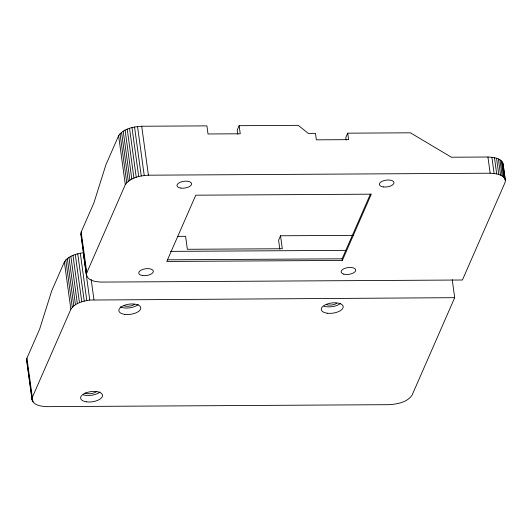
<?xml version="1.0" encoding="UTF-8"?>
<svg xmlns="http://www.w3.org/2000/svg" width="532" height="532" viewBox="0 0 532 532"><rect width="100%" height="100%" fill="white"/><g stroke="black" fill="none" stroke-linecap="round" stroke-linejoin="round"><path stroke-width="0.8" d="M454.694 297.674L412.054 395.196C407.033 402.485 397.191 404.147 388.959 404.679L47.215 406.654C41.842 406.362 33.556 405.763 31.973 399.392L26.6 360.177L26.939 358.176L39.647 329.115L51.671 290.977L64.372 261.917C68.435 255.699 76.409 253.837 83.291 252.727L89.768 300.048L454.694 297.674L452.227 279.686M31.973 399.392L32.312 397.391L70.856 309.238C74.919 303.027 82.886 301.159 89.768 300.048M80.837 233.994L81.183 231.992L93.885 202.931L105.908 164.787L118.616 135.733C123.637 128.451 133.479 126.782 141.712 126.25L206.901 125.871L208.005 133.978L240.251 133.791L239.141 125.685L298.252 125.346L308.314 133.399L315.483 133.359L316.367 139.836L348.613 139.65L347.722 133.173L410.418 132.807L451.409 157.226L487.937 157.013C493.31 157.306 501.596 157.904 503.179 164.268L505.4 180.474L505.061 182.476L462.421 280.005L101.679 282.086C96.299 281.8 88.019 281.195 86.437 274.831L80.837 233.994L81.183 235.357M86.437 274.831L86.776 272.83L125.319 184.671C130.34 177.389 140.182 175.726 148.415 175.194L490.158 173.219C495.531 173.512 503.811 174.11 505.4 180.474M502.953 165.605L503.179 164.268M239.141 125.685L237.212 130.107L237.764 134.157M353.235 235.357L280.53 235.776L278.595 240.198L279.819 249.109M347.722 133.173L345.793 137.589L346.126 140.016M342.335 260.434L371.303 194.173L195.763 195.191L166.795 261.445L342.335 260.434L342.109 258.811L370.418 194.074M177.322 236.374L185.595 236.328L187.37 249.289L282.306 248.743L280.53 235.776M170.473 251.377L345.793 250.359M167.4 259.822L342.109 258.811M26.6 360.177L26.946 361.541M502.833 162.905L505.054 179.111M502.195 161.768L504.416 177.974M501.224 160.724L503.445 176.93M499.94 159.773L502.161 175.979M498.364 158.948L500.585 175.154M496.529 158.25L498.75 174.456M494.461 157.705L496.682 173.911M491.887 157.253L494.108 173.459M487.937 157.013L490.158 173.219M141.712 126.25L148.415 175.194M137.529 126.536L144.232 175.48M134.549 127.022L141.253 175.966M131.989 127.594L138.692 176.538M129.529 128.318L136.239 177.256M127.221 129.163L133.931 178.107M125.106 130.134L131.81 179.078M123.211 131.198L129.914 180.142M121.569 132.348L128.272 181.292M120.026 133.725L126.729 182.662M118.616 135.733L125.319 184.671M91.158 279.36L93.951 299.755M81.183 231.992L86.776 272.83M81.296 236.175L85.885 269.664M86.104 271.293L86.776 276.194M80.305 253.205L86.789 300.527M77.745 253.784L84.229 301.105M75.291 254.502L81.775 301.824M72.984 255.353L79.468 302.675M70.862 256.318L77.346 303.639M68.967 257.382L75.451 304.703M67.331 258.532L73.808 305.853M65.788 259.909L72.266 307.23M64.372 261.917L70.856 309.238M26.939 358.176L32.312 397.391M32.625 399.446L32.957 401.893M27.059 362.358L32.319 400.762M138.234 304.517A11.072 5.134 -7.8 0 1 120.245 306.864M134.357 304.49A7.381 3.418 -7.8 0 1 124.009 305.84M99.996 391.978A11.072 5.134 -7.8 0 1 83.305 394.844M96.711 391.539A7.381 3.418 -7.8 0 1 85.093 393.048M340.646 303.346A11.072 5.134 -7.8 0 1 323.955 306.213M336.769 303.32A7.381 3.418 -7.8 0 1 326.415 304.67M124.794 314.379A11.072 5.134 -7.8 0 0 140.794 307.815A11.072 5.134 -7.8 0 0 123.856 305.541A11.072 5.134 -7.8 0 0 124.794 314.379M327.207 313.208A11.072 5.134 -7.8 0 0 343.207 306.645A11.072 5.134 -7.8 0 0 326.262 304.37A11.072 5.134 -7.8 0 0 327.207 313.208M86.556 401.84A11.072 5.134 -7.8 0 0 102.556 395.269A11.072 5.134 -7.8 0 0 85.612 393.002A11.072 5.134 -7.8 0 0 86.556 401.84M180.933 188.102A7.381 3.418 -7.8 0 0 191.6 183.726A7.381 3.418 -7.8 0 0 180.301 182.21A7.381 3.418 -7.8 0 0 180.933 188.102M142.463 275.529A7.381 3.418 -7.8 0 0 153.369 271.307A7.381 3.418 -7.8 0 0 142.283 269.584A7.381 3.418 -7.8 0 0 142.463 275.529M383.339 186.932A7.381 3.418 -7.8 0 0 394.006 182.556A7.381 3.418 -7.8 0 0 382.714 181.04A7.381 3.418 -7.8 0 0 383.339 186.932M343.792 274.133A7.381 3.418 -7.8 0 0 355.675 270.761A7.381 3.418 -7.8 0 0 345.873 268.022A7.381 3.418 -7.8 0 0 343.792 274.133"/></g></svg>
